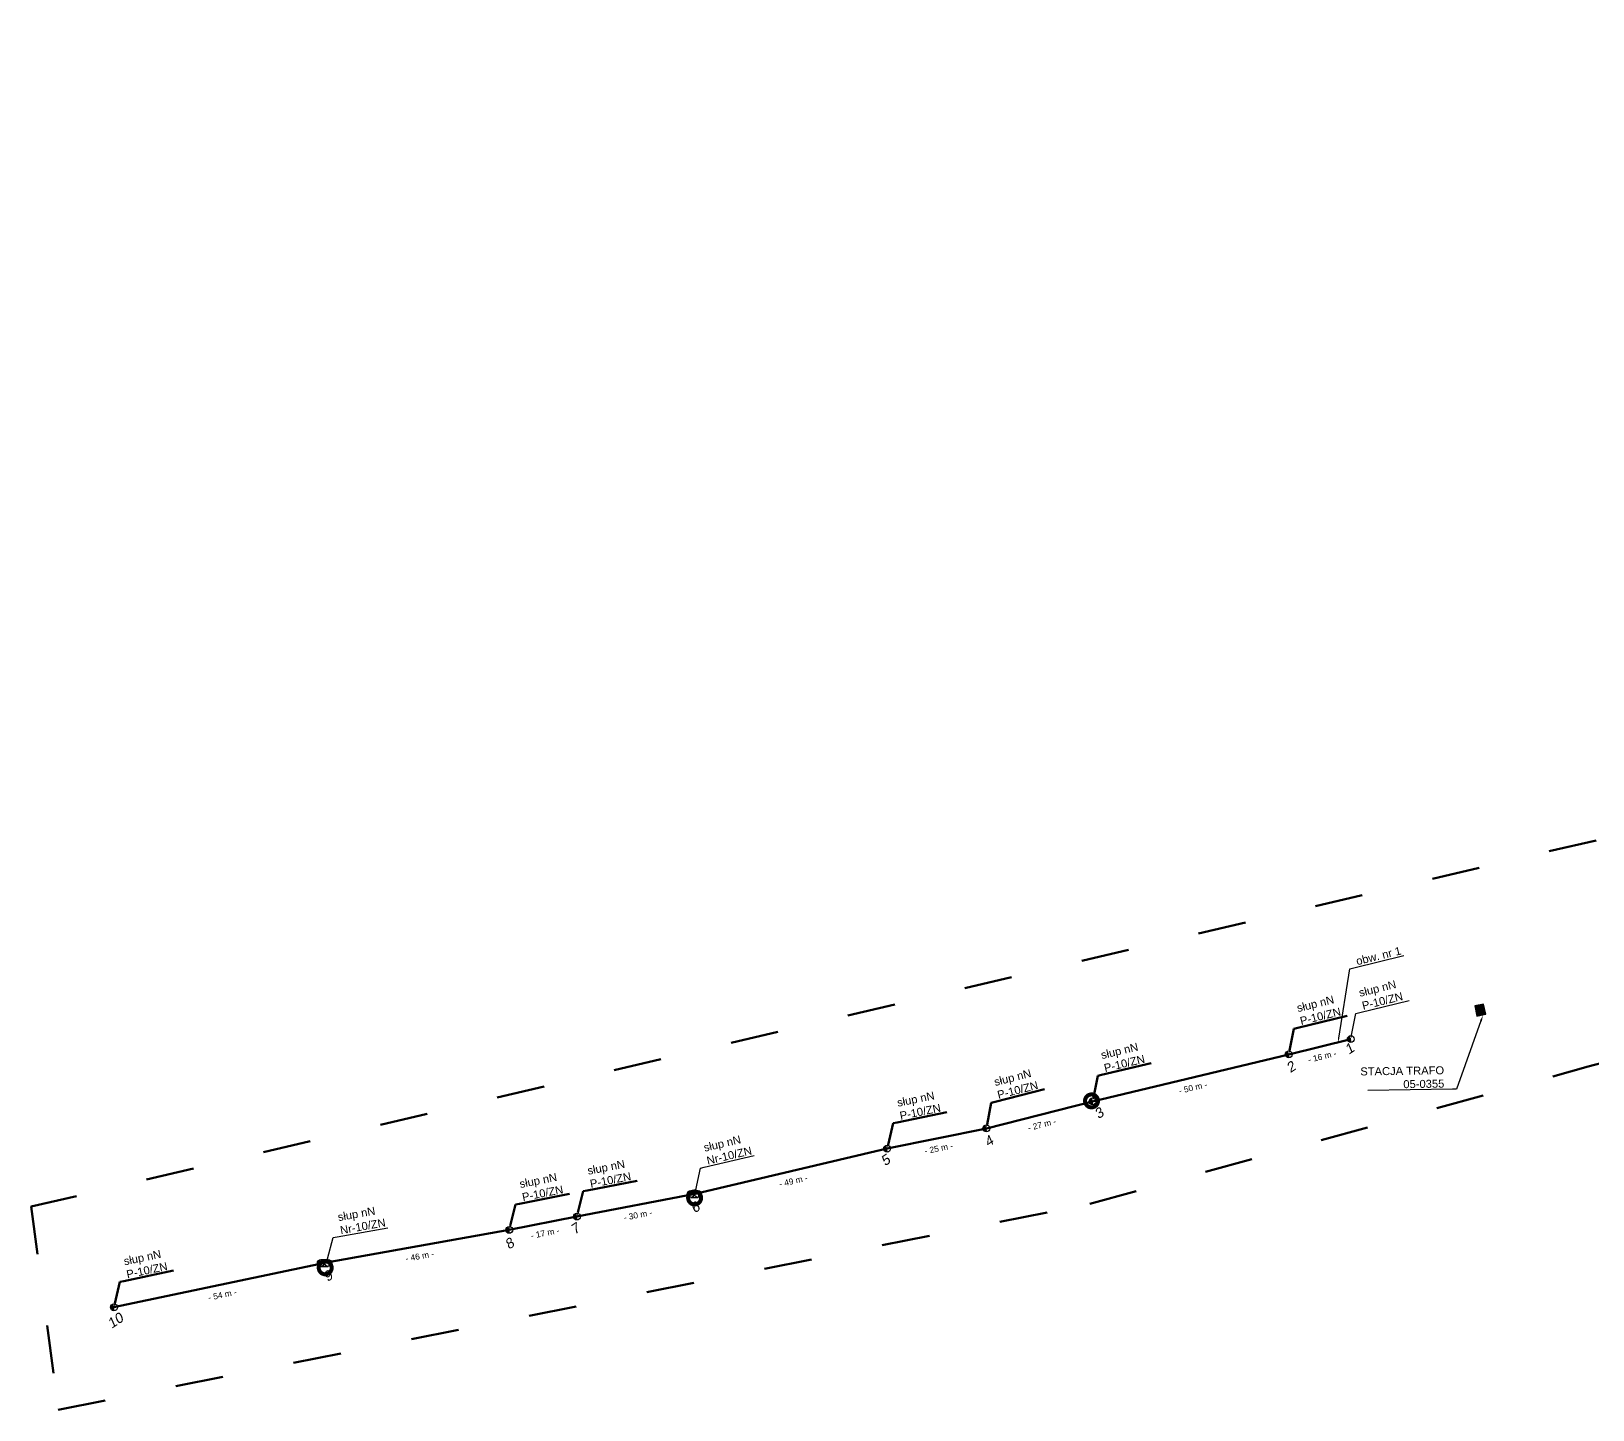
# Model space of a CAD drawing. Header units: metres. Extents: x 7531025 to 7555771, y 5771206 to 5789306.
# Drawn here: x 7550932.9 to 7551323.1, y 5784472.4 to 5784816.7 of the extents above; entities that cross this region are included whole.
import ezdxf
from ezdxf import colors
from ezdxf.entities.mleader import LeaderData, LeaderLine
from ezdxf.math import Vec2, Vec3

# ---------------------------------------------------------------- set-up
doc = ezdxf.new("R2010")
doc.units = ezdxf.units.M
doc.linetypes.add('GCAD_ISO03W100', pattern=[30, 12, -18])
for name, color, linetype, lineweight in [('!TELE', 30, 'SCARPLINE1A', 50), ('!trafo_05-0355', 6, 'GCAD_ISO03W100', 50), ('_MM LINIA Sn', 40, 'Continuous', 30), ('_numery slupow etap 4 cz. 2', 7, 'Continuous', 40)]:
    doc.layers.add(name, color=color, linetype=linetype, lineweight=lineweight)
for name, color, linetype in [('!wymiary', 7, 'Continuous'), ('_MM mufy', 3, 'Continuous'), ('_MM opisy', 7, 'Continuous'), ('_MM slupy', 5, 'Continuous'), ('_mm trafo', 3, 'Continuous')]:
    doc.layers.add(name, color=color, linetype=linetype)
doc.layers.add('_arkusze model', color=7, linetype='Continuous', lineweight=50, plot=False)
doc.styles.get("Standard").update_dxf_attribs({"font": 'ARIAL.TTF'})
doc.linetypes.add('SCARPLINE1A', pattern='A,2,[150,AAA.SHX,S=1,R=0,X=0,Y=0],1e-11', length=2)
doc.dimstyles.new('opis linie', dxfattribs={"dimtxt": 1.5, "dimasz": 0.18, "dimexe": 0.18, "dimexo": 0.0625, "dimgap": 2.5, "dimtad": 4, "dimdec": 0, "dimzin": 0, "dimdsep": 46, "dimtxsty": 'Standard', "dimcen": 0.09, "dimse1": 1, "dimse2": 1, "dimsd1": 1, "dimsd2": 1, "dimclrt": 256, "dimadec": 0, "dimazin": 0, "dimtfac": 1, "dimtdec": 0, "dimtofl": 0, "dimtmove": 0, "dimatfit": 3, "dimfxl": 1, "dimtfill": 1, "dimtolj": 1, "dimtzin": 0, "dimarcsym": 0})

# ---------------------------------------------------------------- blocks, each defined once
blk = doc.blocks.new('*D251')
at = {"layer": 'Defpoints', "color": 0}
for p in [(7551247, 5784561.89), (7551262.68, 5784564.97), (7551247.18, 5784561.16)]:
    blk.add_point(p, dxfattribs=at)
at = {"layer": '!wymiary', "insert": (7551255.53, 5784560.62), "char_height": 1.5, "attachment_point": 5, "rotation": 13.809, "bg_fill": 3, "box_fill_scale": 1.1, "bg_fill_color": 9, "bg_fill_true_color": 13158600, "bg_fill_transparency": 0}
blk.add_mtext('\\A1;- 16 m -', dxfattribs=at)
blk = doc.blocks.new('*D252')
at = {"layer": 'Defpoints', "color": 0}
for p in [(7551247.18, 5784561.16), (7551197.97, 5784550.16), (7551198.14, 5784549.43)]:
    blk.add_point(p, dxfattribs=at)
at = {"layer": '!wymiary', "insert": (7551223.25, 5784552.85), "char_height": 1.5, "attachment_point": 5, "rotation": 13.4555, "bg_fill": 3, "box_fill_scale": 1.1, "bg_fill_color": 9, "bg_fill_true_color": 13158600, "bg_fill_transparency": 0}
blk.add_mtext('\\A1;- 50 m -', dxfattribs=at)
blk = doc.blocks.new('*D253')
at = {"layer": 'Defpoints', "color": 0}
for p in [(7551198.14, 5784549.43), (7551171.41, 5784543.4), (7551171.6, 5784542.68)]:
    blk.add_point(p, dxfattribs=at)
at = {"layer": '!wymiary', "insert": (7551185.49, 5784543.63), "char_height": 1.5, "attachment_point": 5, "rotation": 14.2661, "bg_fill": 3, "box_fill_scale": 1.1, "bg_fill_color": 9, "bg_fill_true_color": 13158600, "bg_fill_transparency": 0}
blk.add_mtext('\\A1;- 27 m -', dxfattribs=at)
blk = doc.blocks.new('*D254')
at = {"layer": 'Defpoints', "color": 0}
for p in [(7551171.6, 5784542.68), (7551146.65, 5784538.36), (7551146.8, 5784537.62)]:
    blk.add_point(p, dxfattribs=at)
at = {"layer": '!wymiary', "insert": (7551159.7, 5784537.68), "char_height": 1.5, "attachment_point": 5, "rotation": 11.5284, "bg_fill": 3, "box_fill_scale": 1.1, "bg_fill_color": 9, "bg_fill_true_color": 13158600, "bg_fill_transparency": 0}
blk.add_mtext('\\A1;- 25 m -', dxfattribs=at)
blk = doc.blocks.new('*D255')
at = {"layer": 'Defpoints', "color": 0}
for p in [(7551146.8, 5784537.62), (7551098.62, 5784527.08), (7551098.8, 5784526.35)]:
    blk.add_point(p, dxfattribs=at)
at = {"layer": '!wymiary', "insert": (7551123.38, 5784529.53), "char_height": 1.5, "attachment_point": 5, "rotation": 13.2168, "bg_fill": 3, "box_fill_scale": 1.1, "bg_fill_color": 9, "bg_fill_true_color": 13158600, "bg_fill_transparency": 0}
blk.add_mtext('\\A1;- 49 m -', dxfattribs=at)
blk = doc.blocks.new('*D256')
at = {"layer": 'Defpoints', "color": 0}
for p in [(7551098.8, 5784526.35), (7551069.16, 5784521.4), (7551069.3, 5784520.66)]:
    blk.add_point(p, dxfattribs=at)
at = {"layer": '!wymiary', "insert": (7551084.53, 5784521.03), "char_height": 1.5, "attachment_point": 5, "rotation": 10.907, "bg_fill": 3, "box_fill_scale": 1.1, "bg_fill_color": 9, "bg_fill_true_color": 13158600, "bg_fill_transparency": 0}
blk.add_mtext('\\A1;- 30 m -', dxfattribs=at)
blk = doc.blocks.new('*D257')
at = {"layer": 'Defpoints', "color": 0}
for p in [(7551069.3, 5784520.66), (7551052.24, 5784518.06), (7551052.38, 5784517.33)]:
    blk.add_point(p, dxfattribs=at)
at = {"layer": '!wymiary', "insert": (7551061.33, 5784516.54), "char_height": 1.5, "attachment_point": 5, "rotation": 11.1575, "bg_fill": 3, "box_fill_scale": 1.1, "bg_fill_color": 9, "bg_fill_true_color": 13158600, "bg_fill_transparency": 0}
blk.add_mtext('\\A1;- 17 m -', dxfattribs=at)
blk = doc.blocks.new('*D258')
at = {"layer": 'Defpoints', "color": 0}
for p in [(7551052.38, 5784517.33), (7551006.61, 5784509.88), (7551006.74, 5784509.14)]:
    blk.add_point(p, dxfattribs=at)
at = {"layer": '!wymiary', "insert": (7551030, 5784510.75), "char_height": 1.5, "attachment_point": 5, "rotation": 10.171, "bg_fill": 3, "box_fill_scale": 1.1, "bg_fill_color": 9, "bg_fill_true_color": 13158600, "bg_fill_transparency": 0}
blk.add_mtext('\\A1;- 46 m -', dxfattribs=at)
blk = doc.blocks.new('*D259')
at = {"layer": 'Defpoints', "color": 0}
for p in [(7551006.74, 5784509.14), (7550953.45, 5784498.72), (7550953.6, 5784497.99)]:
    blk.add_point(p, dxfattribs=at)
at = {"layer": '!wymiary', "insert": (7550980.69, 5784501.1), "char_height": 1.5, "attachment_point": 5, "rotation": 11.8516, "bg_fill": 3, "box_fill_scale": 1.1, "bg_fill_color": 9, "bg_fill_true_color": 13158600, "bg_fill_transparency": 0}
blk.add_mtext('\\A1;- 54 m -', dxfattribs=at)
blk = doc.blocks.new('ZN')
at = {"layer": '_MM slupy', "transparency": 33554687}
h = blk.add_hatch(color=256, dxfattribs=at)
h.dxf.hatch_style = 1
h.paths.add_polyline_path([(0, -0.86), (0, 0.86, 1)])
at = {"layer": '_MM slupy'}
blk.add_circle((0, 0), 0.857, dxfattribs=at)
blk = doc.blocks.new('R')
at = {"layer": '_MM slupy', "transparency": 33554687}
h = blk.add_hatch(color=256, dxfattribs=at)
h.dxf.hatch_style = 1
h.paths.add_polyline_path([(-0.93, -0.86), (-0.93, 0.86, 1)])
h = blk.add_hatch(color=256, dxfattribs=at)
h.dxf.hatch_style = 1
h.paths.add_polyline_path([(0.93, 0.86), (0.93, -0.86, 1)])
at = {"layer": '_MM slupy'}
for points in [[(-0.93, 0.86), (0.93, 0.86)], [(-0.93, -0.86), (0.93, -0.86)]]:
    blk.add_lwpolyline(points, dxfattribs=at)
for centre in [(-0.93, 0), (0.93, 0)]:
    blk.add_circle(centre, 0.857, dxfattribs=at)
blk = doc.blocks.new('trafo')
at = {"layer": '_mm trafo'}
h = blk.add_hatch(color=256, dxfattribs=at)
h.dxf.hatch_style = 1
h.paths.add_polyline_path([(-1.15, 1.02), (-0.52, -1.51), (1.64, -0.96), (1.01, 1.59)])
at = {"layer": '_MM LINIA Sn', "color": 2, "lineweight": 60}
for p, q in [((0.58, 0.02), (-0.43, 0.9)), ((-0.32, -0.23), (0.58, 0.02)), ((0.58, -0.92), (-0.32, -0.23)), ((0.55, -0.72), (0.41, -0.9)), ((0.41, -0.9), (0.58, -0.92)), ((0.58, -0.92), (0.55, -0.72))]:
    blk.add_line(p, q, dxfattribs=at)
at = {"layer": '_mm trafo', "flags": 128}
blk.add_lwpolyline([(-0.52, -1.52), (1.64, -0.96), (0.98, 1.58), (-1.17, 0.99), (-0.52, -1.52)], close=True, dxfattribs=at)
blk = doc.blocks.new('mufa')
at = {"layer": '_MM mufy'}
h = blk.add_hatch(color=256, dxfattribs=at)
h.dxf.hatch_style = 1
h.paths.add_polyline_path([(2.15, 0.12, 1), (-2.1, -0.05, 1)])
h.paths.add_polyline_path([(-1.1, -0.01, -1), (1.15, 0.08, -1)], flags=16)
h.paths.add_polyline_path([(-0.83, 0, -1), (0.88, 0.07, -1)], flags=0)
blk = doc.blocks.new('q')
at = {"layer": '_MM slupy'}
blk.add_blockref('ZN', (0, 0), dxfattribs=at)
at = {"layer": '_MM opisy'}
ml = blk.add_multileader_mtext('Standard', dxfattribs=at)
ml.set_content('\\pxql;słup nN\\PP-10/ZN', color=256)
ml.set_leader_properties()
ml.build(insert=Vec2(0, 0))
ml.multileader.update_dxf_attribs({"has_text_frame": 1, "text_left_attachment_type": 5, "text_right_attachment_type": 5, "dogleg_length": 1, "arrow_head_size": 1})
ctx = ml.context
ctx.base_point, ctx.char_height, ctx.arrow_head_size, ctx.landing_gap_size, ctx.plane_origin = Vec3(3.75, 5.9), 2, 1, 1, Vec3(1.72, -1.42)
ctx.left_attachment, ctx.right_attachment = 5, 5
notes = []
notes.append((ctx, [(0, (1, 1, 0), (2.75, 5.9), (1, 0), 1, [(0, [(0, 0), (2.75, 5.9)], 0, [])])]))
ctx.mtext.insert, ctx.mtext.flow_direction = Vec3(4.75, 11.7), 5
ctx.mtext.has_bg_fill, ctx.mtext.bg_color, ctx.mtext.bg_scale_factor, ctx.mtext.bg_transparency, ctx.mtext.use_window_bg_color = 1, -1023410175, 1, 0, 1
for ctx, leaders in notes:
    for number, flags, end, landing, length, lines in leaders:
        leader = LeaderData()
        leader.index, (leader.has_last_leader_line, leader.has_dogleg_vector, leader.attachment_direction) = number, flags
        leader.last_leader_point, leader.dogleg_vector, leader.dogleg_length = Vec3(end), Vec3(landing), length
        for number, points, colour, breaks in lines:
            line = LeaderLine()
            line.index, line.vertices, line.color, line.breaks = number, Vec3.list(points), colors.encode_raw_color(colour), breaks
            leader.lines.append(line)
        ctx.leaders.append(leader)

msp = doc.modelspace()

# ---------------------------------------------------------------- linework, layer by layer
at = {"layer": '!TELE'}
msp.add_lwpolyline([(7550953.6, 5784497.99), (7551006.74, 5784509.14), (7551052.38, 5784517.33), (7551069.3, 5784520.66), (7551098.8, 5784526.35), (7551146.8, 5784537.62), (7551171.6, 5784542.68), (7551198.14, 5784549.43), (7551247.18, 5784561.16), (7551262.68, 5784564.97)], dxfattribs=at)

# ---------------------------------------------------------------- block references
at = {"layer": '_arkusze model', "rotation": 357.3066721443945}
msp.add_blockref('trafo', (7551294.8, 5784572.21), dxfattribs=at)

# ---------------------------------------------------------------- next in the draw order: dimensions: what is measured, and where the dimension line sits
at = {"layer": '!wymiary'}
dim = msp.add_aligned_dim(p1=(7551262.68, 5784564.97), p2=(7551247.18, 5784561.16), distance=-0.75, dimstyle='opis linie', override={"dimpost": '- <> m -'}, dxfattribs=at)
dim.commit()
dim.dimension.update_dxf_attribs({"geometry": '*D251', "text_midpoint": (7551255.53, 5784560.62)})

# ---------------------------------------------------------------- next in the draw order: dimensions: what is measured, and where the dimension line sits
dim = msp.add_aligned_dim(p1=(7551247.18, 5784561.16), p2=(7551198.14, 5784549.43), distance=-0.75, dimstyle='opis linie', override={"dimpost": '- <> m -'}, dxfattribs=at)
dim.commit()
dim.dimension.update_dxf_attribs({"geometry": '*D252', "text_midpoint": (7551223.25, 5784552.85)})

# ---------------------------------------------------------------- next in the draw order: block references
at = {"layer": '!TELE', "rotation": 13.80902555154669}
msp.add_blockref('q', (7551247.18, 5784561.16), dxfattribs=at)

# ---------------------------------------------------------------- next in the draw order: dimensions: what is measured, and where the dimension line sits
at = {"layer": '!wymiary'}
dim = msp.add_aligned_dim(p1=(7551198.14, 5784549.43), p2=(7551171.6, 5784542.68), distance=-0.75, dimstyle='opis linie', override={"dimpost": '- <> m -'}, dxfattribs=at)
dim.commit()
dim.dimension.update_dxf_attribs({"geometry": '*D253', "text_midpoint": (7551185.49, 5784543.63)})

# ---------------------------------------------------------------- next in the draw order: block references
at = {"layer": '!TELE', "rotation": 13.45551074197263}
msp.add_blockref('q', (7551198.14, 5784549.43), dxfattribs=at)

# ---------------------------------------------------------------- next in the draw order: texts
at = {"layer": '_numery slupow etap 4 cz. 2', "oblique": 10}
msp.add_text('2', height=2.5, rotation=33.686, dxfattribs=at).set_placement((7551247.56, 5784556.44))

# ---------------------------------------------------------------- next in the draw order: dimensions: what is measured, and where the dimension line sits
at = {"layer": '!wymiary'}
dim = msp.add_aligned_dim(p1=(7551171.6, 5784542.68), p2=(7551146.8, 5784537.62), distance=-0.75, dimstyle='opis linie', override={"dimpost": '- <> m -'}, dxfattribs=at)
dim.commit()
dim.dimension.update_dxf_attribs({"geometry": '*D254', "text_midpoint": (7551159.7, 5784537.68)})

# ---------------------------------------------------------------- next in the draw order: leaders
at = {"layer": '_mm trafo', "color": 3}
ml = msp.add_multileader_mtext('Standard', dxfattribs=at)
ml.set_content('STACJA TRAFO\\P05-0355', color=3)
ml.set_leader_properties()
ml.build(insert=Vec2(0, 0))
ml.multileader.update_dxf_attribs({"has_text_frame": 1, "text_left_attachment_type": 5, "text_right_attachment_type": 5, "dogleg_length": 1, "arrow_head_size": 1.5})
ctx = ml.context
ctx.base_point, ctx.char_height, ctx.arrow_head_size, ctx.plane_origin, ctx.plane_x_axis, ctx.plane_y_axis = Vec3(7551263.37, 5784552.09), 2, 1.5, Vec3(7551298.94, 5784540.12), Vec3(0.999891, 0.014731), Vec3(-0.014731, 0.999891)
ctx.left_attachment, ctx.right_attachment, ctx.text_align_type, ctx.attachment_type = 5, 5, 2, 2
notes = []
notes.append((ctx, [(0, (1, 1, 0), (7551289.07, 5784552.46), (-0.999891, -0.014731), 1, [(0, [(7551295.71, 5784570.93)], 0, [])])]))
ctx.mtext.insert, ctx.mtext.text_direction, ctx.mtext.rotation, ctx.mtext.alignment, ctx.mtext.flow_direction = Vec3(7551285.99, 5784558.2), Vec3(0.999891, 0.014731), 6.129723, 3, 5
ctx.mtext.has_bg_fill, ctx.mtext.bg_color, ctx.mtext.bg_scale_factor, ctx.mtext.bg_transparency, ctx.mtext.use_window_bg_color = 1, -1073741824, 1, 0, 1
for ctx, leaders in notes:
    for number, flags, end, landing, length, lines in leaders:
        leader = LeaderData()
        leader.index, (leader.has_last_leader_line, leader.has_dogleg_vector, leader.attachment_direction) = number, flags
        leader.last_leader_point, leader.dogleg_vector, leader.dogleg_length = Vec3(end), Vec3(landing), length
        for number, points, colour, breaks in lines:
            line = LeaderLine()
            line.index, line.vertices, line.color, line.breaks = number, Vec3.list(points), colors.encode_raw_color(colour), breaks
            leader.lines.append(line)
        ctx.leaders.append(leader)

# ---------------------------------------------------------------- next in the draw order: block references
at = {"layer": '!TELE', "rotation": 14.26605848956255}
msp.add_blockref('q', (7551171.6, 5784542.68), dxfattribs=at)
at = {"color": 5, "lineweight": 70}
msp.add_blockref('mufa', (7551197.86, 5784549.51), dxfattribs=at)
at = {"layer": '_MM slupy', "rotation": 13.80902555154669}
msp.add_blockref('ZN', (7551262.68, 5784564.97), dxfattribs=at)

# ---------------------------------------------------------------- next in the draw order: texts
at = {"layer": '_numery slupow etap 4 cz. 2', "oblique": 10}
msp.add_text('3', height=2.5, rotation=33.686, dxfattribs=at).set_placement((7551199.61, 5784544.92))

# ---------------------------------------------------------------- next in the draw order: dimensions: what is measured, and where the dimension line sits
at = {"layer": '!wymiary'}
dim = msp.add_aligned_dim(p1=(7551146.8, 5784537.62), p2=(7551098.8, 5784526.35), distance=-0.75, dimstyle='opis linie', override={"dimpost": '- <> m -'}, dxfattribs=at)
dim.commit()
dim.dimension.update_dxf_attribs({"geometry": '*D255', "text_midpoint": (7551123.38, 5784529.53)})

# ---------------------------------------------------------------- next in the draw order: block references
at = {"layer": '!TELE', "rotation": 11.52841759012284}
msp.add_blockref('q', (7551146.8, 5784537.62), dxfattribs=at)

# ---------------------------------------------------------------- next in the draw order: texts
at = {"layer": '_numery slupow etap 4 cz. 2', "oblique": 10}
msp.add_text('4', height=2.5, rotation=33.686, dxfattribs=at).set_placement((7551172.07, 5784537.91))

# ---------------------------------------------------------------- next in the draw order: dimensions: what is measured, and where the dimension line sits
at = {"layer": '!wymiary'}
dim = msp.add_aligned_dim(p1=(7551098.8, 5784526.35), p2=(7551069.3, 5784520.66), distance=-0.75, dimstyle='opis linie', override={"dimpost": '- <> m -'}, dxfattribs=at)
dim.commit()
dim.dimension.update_dxf_attribs({"geometry": '*D256', "text_midpoint": (7551084.53, 5784521.03)})

# ---------------------------------------------------------------- next in the draw order: texts
at = {"layer": '_numery slupow etap 4 cz. 2', "oblique": 10}
msp.add_text('5', height=2.5, rotation=33.686, dxfattribs=at).set_placement((7551146.26, 5784533.17))

# ---------------------------------------------------------------- next in the draw order: dimensions: what is measured, and where the dimension line sits
at = {"layer": '!wymiary'}
dim = msp.add_aligned_dim(p1=(7551069.3, 5784520.66), p2=(7551052.38, 5784517.33), distance=-0.75, dimstyle='opis linie', override={"dimpost": '- <> m -'}, dxfattribs=at)
dim.commit()
dim.dimension.update_dxf_attribs({"geometry": '*D257', "text_midpoint": (7551061.33, 5784516.54)})

# ---------------------------------------------------------------- next in the draw order: leaders
at = {"layer": '_MM opisy'}
ml = msp.add_multileader_mtext('Standard', dxfattribs=at)
ml.set_content('\\pxql;słup nN\\PNr-10/ZN', color=256)
ml.set_leader_properties()
ml.build(insert=Vec2(0, 0))
ml.multileader.update_dxf_attribs({"has_text_frame": 1, "text_left_attachment_type": 5, "text_right_attachment_type": 5, "dogleg_length": 1, "arrow_head_size": 1})
ctx = ml.context
ctx.base_point, ctx.char_height, ctx.arrow_head_size, ctx.landing_gap_size, ctx.plane_origin, ctx.plane_x_axis, ctx.plane_y_axis = Vec3(7551101.1, 5784532.95), 2, 1, 1, Vec3(7551100.79, 5784525.36), Vec3(0.973512, 0.228636), Vec3(-0.228636, 0.973512)
ctx.left_attachment, ctx.right_attachment = 5, 5
notes = []
notes.append((ctx, [(0, (1, 1, 0), (7551100.13, 5784532.72), (0.973512, 0.228636), 1, [(0, [(7551098.8, 5784526.35), (7551100.13, 5784532.72)], 0, [])])]))
ctx.mtext.insert, ctx.mtext.text_direction, ctx.mtext.flow_direction = Vec3(7551100.76, 5784538.79), Vec3(0.973512, 0.228636), 5
ctx.mtext.has_bg_fill, ctx.mtext.bg_color, ctx.mtext.bg_scale_factor, ctx.mtext.bg_transparency, ctx.mtext.use_window_bg_color = 1, -1023410175, 1, 0, 1
for ctx, leaders in notes:
    for number, flags, end, landing, length, lines in leaders:
        leader = LeaderData()
        leader.index, (leader.has_last_leader_line, leader.has_dogleg_vector, leader.attachment_direction) = number, flags
        leader.last_leader_point, leader.dogleg_vector, leader.dogleg_length = Vec3(end), Vec3(landing), length
        for number, points, colour, breaks in lines:
            line = LeaderLine()
            line.index, line.vertices, line.color, line.breaks = number, Vec3.list(points), colors.encode_raw_color(colour), breaks
            leader.lines.append(line)
        ctx.leaders.append(leader)

# ---------------------------------------------------------------- next in the draw order: block references
at = {"color": 5, "lineweight": 70}
msp.add_blockref('mufa', (7551098.67, 5784525.27), dxfattribs=at)
msp.add_blockref('R', (7551098.65, 5784526.28))

# ---------------------------------------------------------------- next in the draw order: texts
at = {"layer": '_numery slupow etap 4 cz. 2', "oblique": 10}
msp.add_text('6', height=2.5, rotation=33.686, dxfattribs=at).set_placement((7551098.68, 5784521.38))

# ---------------------------------------------------------------- next in the draw order: dimensions: what is measured, and where the dimension line sits
at = {"layer": '!wymiary'}
dim = msp.add_aligned_dim(p1=(7551052.38, 5784517.33), p2=(7551006.74, 5784509.14), distance=-0.75, dimstyle='opis linie', override={"dimpost": '- <> m -'}, dxfattribs=at)
dim.commit()
dim.dimension.update_dxf_attribs({"geometry": '*D258', "text_midpoint": (7551030, 5784510.75)})

# ---------------------------------------------------------------- next in the draw order: block references
at = {"layer": '!TELE', "rotation": 11.15746585077042}
msp.add_blockref('q', (7551052.38, 5784517.33), dxfattribs=at)

# ---------------------------------------------------------------- next in the draw order: dimensions: what is measured, and where the dimension line sits
at = {"layer": '!wymiary'}
dim = msp.add_aligned_dim(p1=(7551006.74, 5784509.14), p2=(7550953.6, 5784497.99), distance=-0.75, dimstyle='opis linie', override={"dimpost": '- <> m -'}, dxfattribs=at)
dim.commit()
dim.dimension.update_dxf_attribs({"geometry": '*D259', "text_midpoint": (7550980.69, 5784501.1)})

# ---------------------------------------------------------------- next in the draw order: block references
at = {"layer": '!TELE'}
for p, rotation in [((7551069.3, 5784520.66), 10.90699837031111), ((7550953.6, 5784497.99), 11.85158840439271)]:
    msp.add_blockref('q', p, dxfattribs=dict(at, rotation=rotation))

# ---------------------------------------------------------------- next in the draw order: texts
at = {"layer": '_numery slupow etap 4 cz. 2', "oblique": 10}
msp.add_text('8', height=2.5, rotation=33.686, dxfattribs=at).set_placement((7551052.28, 5784512.34))

# ---------------------------------------------------------------- next in the draw order: leaders
at = {"layer": '_MM opisy'}
ml = msp.add_multileader_mtext('Standard', dxfattribs=at)
ml.set_content('\\pxql;słup nN\\PNr-10/ZN', color=256)
ml.set_leader_properties()
ml.build(insert=Vec2(0, 0))
ml.multileader.update_dxf_attribs({"has_text_frame": 1, "text_left_attachment_type": 5, "text_right_attachment_type": 5, "dogleg_length": 1, "arrow_head_size": 1})
ctx = ml.context
ctx.base_point, ctx.char_height, ctx.arrow_head_size, ctx.landing_gap_size, ctx.plane_origin, ctx.plane_x_axis, ctx.plane_y_axis = Vec3(7551009.39, 5784515.61), 2, 1, 1, Vec3(7551008.68, 5784508.04), Vec3(0.984285, 0.176586), Vec3(-0.176586, 0.984285)
ctx.left_attachment, ctx.right_attachment = 5, 5
notes = []
notes.append((ctx, [(0, (1, 1, 0), (7551008.41, 5784515.43), (0.984285, 0.176586), 1, [(0, [(7551006.74, 5784509.14), (7551008.41, 5784515.43)], 0, [])])]))
ctx.mtext.insert, ctx.mtext.text_direction, ctx.mtext.flow_direction = Vec3(7551009.36, 5784521.46), Vec3(0.984285, 0.176586), 5
ctx.mtext.has_bg_fill, ctx.mtext.bg_color, ctx.mtext.bg_scale_factor, ctx.mtext.bg_transparency, ctx.mtext.use_window_bg_color = 1, -1023410175, 1, 0, 1
for ctx, leaders in notes:
    for number, flags, end, landing, length, lines in leaders:
        leader = LeaderData()
        leader.index, (leader.has_last_leader_line, leader.has_dogleg_vector, leader.attachment_direction) = number, flags
        leader.last_leader_point, leader.dogleg_vector, leader.dogleg_length = Vec3(end), Vec3(landing), length
        for number, points, colour, breaks in lines:
            line = LeaderLine()
            line.index, line.vertices, line.color, line.breaks = number, Vec3.list(points), colors.encode_raw_color(colour), breaks
            leader.lines.append(line)
        ctx.leaders.append(leader)

# ---------------------------------------------------------------- next in the draw order: linework, layer by layer
at = {"layer": '!trafo_05-0355'}
msp.add_lwpolyline([(7550932.92, 5784523.14), (7550939.65, 5784472.39), (7551197.44, 5784523.82), (7551321.96, 5784558.1), (7551613.52, 5784635.93), (7551899.45, 5784677.97), (7551906.89, 5784808.65), (7551849.64, 5784816.73), (7551847.37, 5784711.29), (7551757.13, 5784705.79), (7551586.35, 5784672.15), (7551565, 5784751.72), (7551505.81, 5784736.2), (7551528.45, 5784662.45)], close=True, dxfattribs=at)

# ---------------------------------------------------------------- next in the draw order: block references
at = {"color": 5, "lineweight": 70}
msp.add_blockref('mufa', (7551006.36, 5784507.82), dxfattribs=at)
msp.add_blockref('R', (7551006.21, 5784509.04))

# ---------------------------------------------------------------- next in the draw order: texts
at = {"layer": '_numery slupow etap 4 cz. 2', "oblique": 10}
for s, p in [('7', (7551068.72, 5784516.05)), ('9', (7551006.93, 5784504.25)), ('10', (7550952.99, 5784492.56))]:
    msp.add_text(s, height=2.5, rotation=33.686, dxfattribs=at).set_placement(p)

# ---------------------------------------------------------------- next in the draw order: leaders
at = {"layer": '_MM opisy'}
ml = msp.add_multileader_mtext('Standard', dxfattribs=at)
ml.set_content('\\pxql;słup nN\\PP-10/ZN', color=256)
ml.set_leader_properties()
ml.build(insert=Vec2(0, 0))
ml.multileader.update_dxf_attribs({"has_text_frame": 1, "text_left_attachment_type": 5, "text_right_attachment_type": 5, "dogleg_length": 1, "arrow_head_size": 1})
ctx = ml.context
ctx.base_point, ctx.char_height, ctx.arrow_head_size, ctx.landing_gap_size, ctx.plane_origin, ctx.plane_x_axis, ctx.plane_y_axis = Vec3(7551264.92, 5784571.6), 2, 1, 1, Vec3(7551264.69, 5784564), Vec3(0.971097, 0.238686), Vec3(-0.238686, 0.971097)
ctx.left_attachment, ctx.right_attachment = 5, 5
notes = []
notes.append((ctx, [(0, (1, 1, 0), (7551263.95, 5784571.36), (0.971097, 0.238686), 1, [(0, [(7551262.68, 5784564.97), (7551263.95, 5784571.36)], 0, [])])]))
ctx.mtext.insert, ctx.mtext.text_direction, ctx.mtext.flow_direction = Vec3(7551264.5, 5784577.47), Vec3(0.971097, 0.238686), 5
ctx.mtext.has_bg_fill, ctx.mtext.bg_color, ctx.mtext.bg_scale_factor, ctx.mtext.bg_transparency, ctx.mtext.use_window_bg_color = 1, -1023410175, 1, 0, 1
for ctx, leaders in notes:
    for number, flags, end, landing, length, lines in leaders:
        leader = LeaderData()
        leader.index, (leader.has_last_leader_line, leader.has_dogleg_vector, leader.attachment_direction) = number, flags
        leader.last_leader_point, leader.dogleg_vector, leader.dogleg_length = Vec3(end), Vec3(landing), length
        for number, points, colour, breaks in lines:
            line = LeaderLine()
            line.index, line.vertices, line.color, line.breaks = number, Vec3.list(points), colors.encode_raw_color(colour), breaks
            leader.lines.append(line)
        ctx.leaders.append(leader)

# ---------------------------------------------------------------- next in the draw order: leaders
at = {"layer": '_MM opisy', "color": 1}
ml = msp.add_multileader_mtext('Standard', dxfattribs=at)
ml.set_content('\\pxql;obw. nr 1', color=256)
ml.set_leader_properties()
ml.build(insert=Vec2(0, 0))
ml.multileader.update_dxf_attribs({"has_text_frame": 1, "text_left_attachment_type": 5, "text_right_attachment_type": 5, "dogleg_length": 1, "arrow_head_size": 1})
ctx = ml.context
ctx.base_point, ctx.char_height, ctx.arrow_head_size, ctx.landing_gap_size, ctx.plane_origin, ctx.plane_x_axis, ctx.plane_y_axis = Vec3(7551263.4, 5784582.8), 2, 1, 1, Vec3(7551261.53, 5784563.29), Vec3(0.971097, 0.238686), Vec3(-0.238686, 0.971097)
ctx.left_attachment, ctx.right_attachment = 5, 5
notes = []
notes.append((ctx, [(0, (1, 1, 0), (7551262.43, 5784582.56), (0.971097, 0.238686), 1, [(0, [(7551259.52, 5784564.26)], 0, [])])]))
ctx.mtext.insert, ctx.mtext.text_direction, ctx.mtext.flow_direction = Vec3(7551263.8, 5784585.37), Vec3(0.971097, 0.238686), 5
ctx.mtext.has_bg_fill, ctx.mtext.bg_color, ctx.mtext.bg_scale_factor, ctx.mtext.bg_transparency, ctx.mtext.use_window_bg_color = 1, -1023410175, 1, 0, 1
for ctx, leaders in notes:
    for number, flags, end, landing, length, lines in leaders:
        leader = LeaderData()
        leader.index, (leader.has_last_leader_line, leader.has_dogleg_vector, leader.attachment_direction) = number, flags
        leader.last_leader_point, leader.dogleg_vector, leader.dogleg_length = Vec3(end), Vec3(landing), length
        for number, points, colour, breaks in lines:
            line = LeaderLine()
            line.index, line.vertices, line.color, line.breaks = number, Vec3.list(points), colors.encode_raw_color(colour), breaks
            leader.lines.append(line)
        ctx.leaders.append(leader)

# ---------------------------------------------------------------- next in the draw order: texts
at = {"layer": '_numery slupow etap 4 cz. 2', "oblique": 10}
msp.add_text('1', height=2.5, rotation=33.686, dxfattribs=at).set_placement((7551262.19, 5784561.03))

doc.saveas('drawing.dxf')
